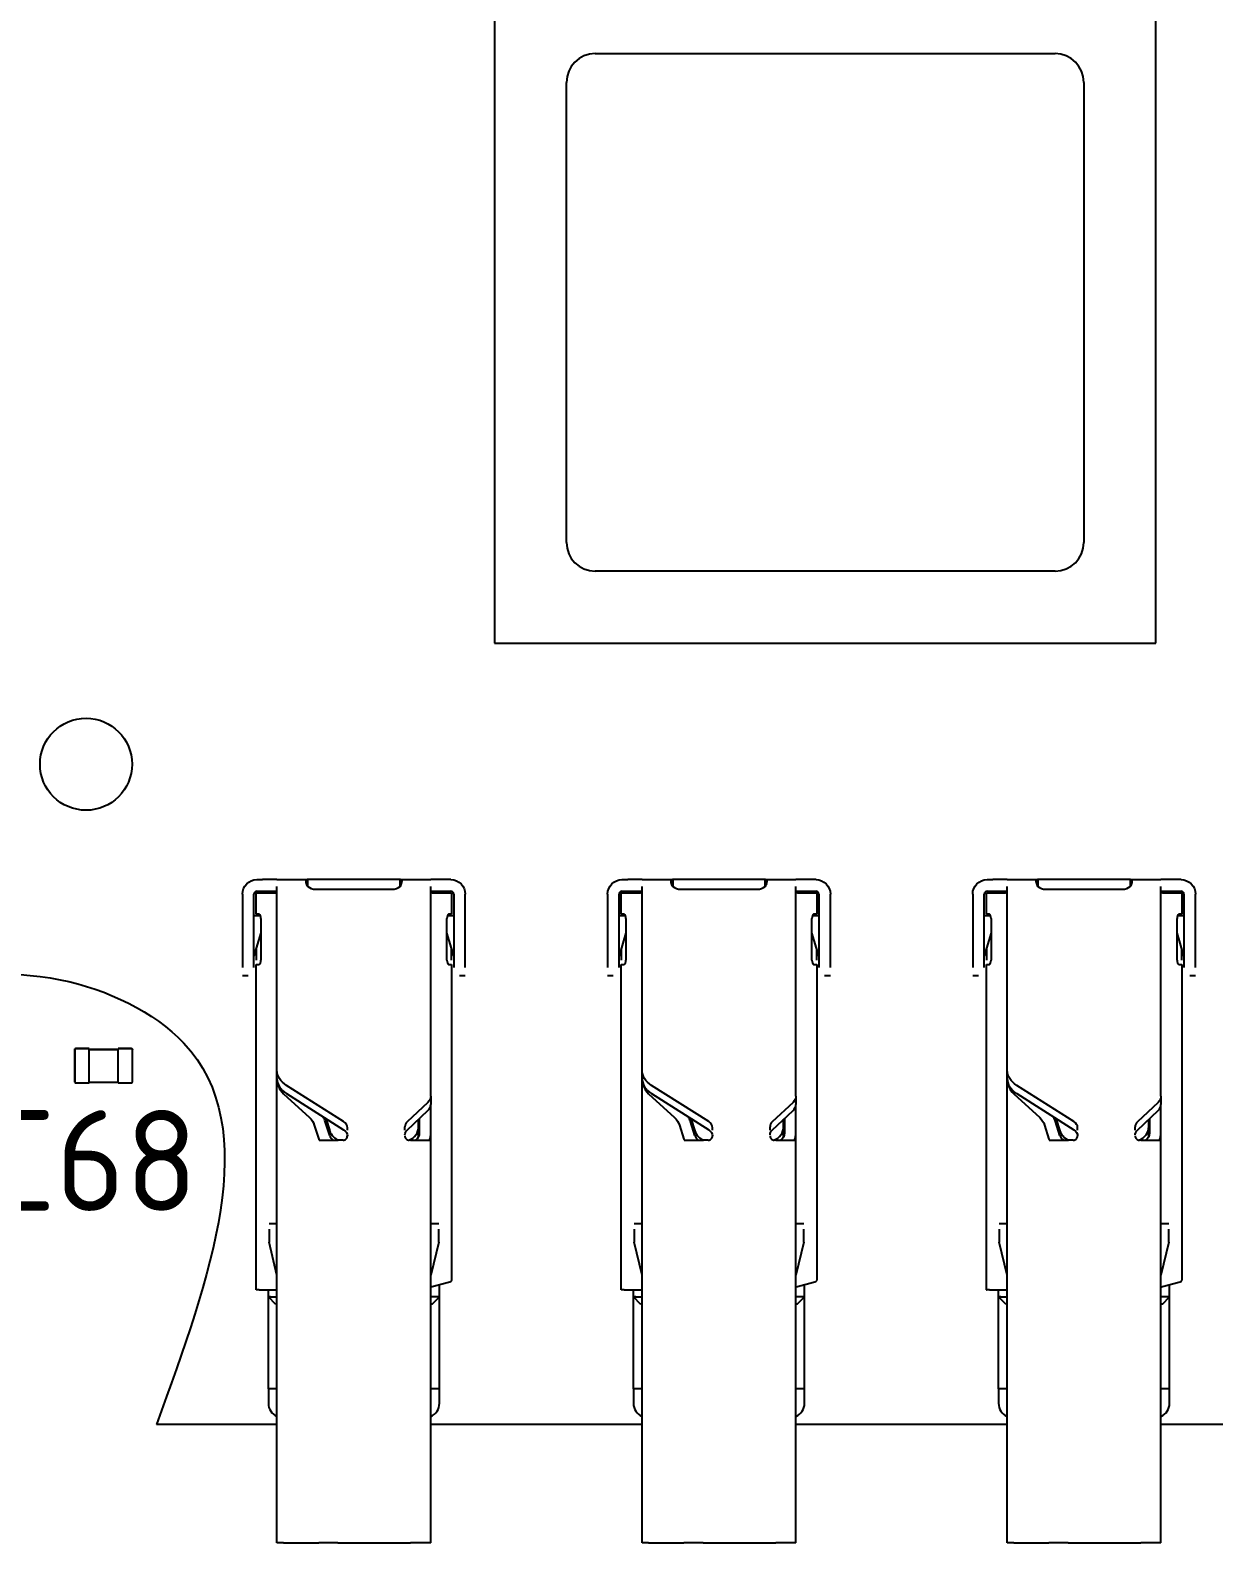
# Model space of a CAD drawing. Extents: x -34 to 51106, y -14166 to 1700.
# Drawn here: x 1623.7 to 1664.8, y 40.8 to 93.4 of the extents above; entities that cross this region are included whole.
import ezdxf

# ---------------------------------------------------------------- set-up
doc = ezdxf.new("R2010")
doc.units = 0
doc.layers.get('0').update_dxf_attribs({"linetype": 'CONTINUOUS'})
doc.layers.add('ТЕКСТ', color=4, linetype='CONTINUOUS')
doc.styles.add('GOST_TYPE_B', font='GOST_B.TTF', dxfattribs={"height": 3.5})

msp = doc.modelspace()

# ---------------------------------------------------------------- linework, layer by layer
at = {"linetype": 'CONTINUOUS'}
for p, q in [((1639.8105, 95.1176), (1639.8105, 72.1174)), ((1662.8108, 72.1174), (1662.8108, 95.1176)), ((1643.3106, 92.6175), (1659.3106, 92.6175)), ((1642.3106, 75.6175), (1642.3106, 91.6175)), ((1660.3106, 91.6175), (1660.3106, 75.6175)), ((1659.3106, 74.6175), (1643.3106, 74.6175)), ((1639.8105, 72.1174), (1662.8108, 72.1174)), ((1631.5423, 63.8916), (1631.7423, 63.8916)), ((1632.2423, 63.8916), (1631.7423, 63.8916)), ((1632.2423, 63.8916), (1633.3081, 63.8916)), ((1632.2423, 57.2633), (1632.2423, 63.6573)), ((1633.3081, 63.8916), (1633.3081, 63.6633)), ((1633.5923, 63.8916), (1633.3081, 63.8916)), ((1636.2423, 63.8916), (1633.5923, 63.8916)), ((1636.5265, 63.8916), (1636.2423, 63.8916)), ((1636.5265, 63.6633), (1636.5265, 63.8916)), ((1636.5265, 63.8916), (1637.5923, 63.8916)), ((1638.0923, 63.8916), (1637.5923, 63.8916)), ((1637.5923, 56.3586), (1637.5923, 63.6573)), ((1638.2923, 63.8916), (1638.0923, 63.8916)), ((1644.2423, 63.8916), (1644.4423, 63.8916)), ((1644.9423, 63.8916), (1644.4423, 63.8916)), ((1644.9423, 63.8916), (1646.0081, 63.8916)), ((1644.9423, 57.2633), (1644.9423, 63.6573)), ((1646.0081, 63.8916), (1646.0081, 63.6633)), ((1646.2923, 63.8916), (1646.0081, 63.8916)), ((1648.9423, 63.8916), (1646.2923, 63.8916)), ((1649.2265, 63.8916), (1648.9423, 63.8916)), ((1649.2265, 63.6633), (1649.2265, 63.8916)), ((1649.2265, 63.8916), (1650.2923, 63.8916)), ((1650.7923, 63.8916), (1650.2923, 63.8916)), ((1650.2923, 56.3586), (1650.2923, 63.6573)), ((1650.9923, 63.8916), (1650.7923, 63.8916)), ((1656.9423, 63.8916), (1657.1423, 63.8916)), ((1657.6423, 63.8916), (1657.1423, 63.8916)), ((1657.6423, 63.8916), (1658.7081, 63.8916)), ((1657.6423, 57.2633), (1657.6423, 63.6573)), ((1658.7081, 63.8916), (1658.7081, 63.6633)), ((1658.9923, 63.8916), (1658.7081, 63.8916)), ((1661.6423, 63.8916), (1658.9923, 63.8916)), ((1661.9265, 63.8916), (1661.6423, 63.8916)), ((1661.9265, 63.6633), (1661.9265, 63.8916)), ((1661.9265, 63.8916), (1662.9923, 63.8916)), ((1663.4923, 63.8916), (1662.9923, 63.8916)), ((1662.9923, 56.3586), (1662.9923, 63.6573)), ((1663.6923, 63.8916), (1663.4923, 63.8916)), ((1631.0423, 63.3916), (1631.0423, 60.8416)), ((1631.4423, 60.8416), (1631.4423, 63.3916)), ((1631.5173, 62.6916), (1631.5173, 63.4316)), ((1631.5173, 63.4316), (1631.6245, 63.4316)), ((1631.5423, 63.4916), (1631.7423, 63.4916)), ((1631.6245, 63.4316), (1632.1887, 63.4316)), ((1631.7423, 63.4916), (1632.2423, 63.4916)), ((1632.2423, 63.4316), (1632.1887, 63.4316)), ((1633.5923, 63.5582), (1636.2423, 63.5582)), ((1637.5923, 63.4916), (1638.0923, 63.4916)), ((1637.6459, 63.4316), (1637.5923, 63.4316)), ((1637.6459, 63.4316), (1638.2102, 63.4316)), ((1638.0923, 63.4916), (1638.2923, 63.4916)), ((1638.2102, 63.4316), (1638.3173, 63.4316)), ((1638.3173, 63.4316), (1638.3173, 62.6916)), ((1638.3923, 63.3916), (1638.3923, 60.8416)), ((1638.7923, 60.8416), (1638.7923, 63.3916)), ((1643.7423, 63.3916), (1643.7423, 60.8416)), ((1644.1423, 60.8416), (1644.1423, 63.3916)), ((1644.2173, 62.6916), (1644.2173, 63.4316)), ((1644.2173, 63.4316), (1644.3245, 63.4316)), ((1644.2423, 63.4916), (1644.4423, 63.4916)), ((1644.3245, 63.4316), (1644.8887, 63.4316)), ((1644.4423, 63.4916), (1644.9423, 63.4916)), ((1644.9423, 63.4316), (1644.8887, 63.4316)), ((1646.2923, 63.5582), (1648.9423, 63.5582)), ((1650.2923, 63.4916), (1650.7923, 63.4916)), ((1650.3459, 63.4316), (1650.2923, 63.4316)), ((1650.3459, 63.4316), (1650.9102, 63.4316)), ((1650.7923, 63.4916), (1650.9923, 63.4916)), ((1650.9102, 63.4316), (1651.0173, 63.4316)), ((1651.0173, 63.4316), (1651.0173, 62.6916)), ((1651.0923, 63.3916), (1651.0923, 60.8416)), ((1651.4923, 60.8416), (1651.4923, 63.3916)), ((1656.4423, 63.3916), (1656.4423, 60.8416)), ((1656.8423, 60.8416), (1656.8423, 63.3916)), ((1656.9173, 62.6916), (1656.9173, 63.4316)), ((1656.9173, 63.4316), (1657.0245, 63.4316)), ((1656.9423, 63.4916), (1657.1423, 63.4916)), ((1657.0245, 63.4316), (1657.5887, 63.4316)), ((1657.1423, 63.4916), (1657.6423, 63.4916)), ((1657.6423, 63.4316), (1657.5887, 63.4316)), ((1658.9923, 63.5582), (1661.6423, 63.5582)), ((1662.9923, 63.4916), (1663.4923, 63.4916)), ((1663.0459, 63.4316), (1662.9923, 63.4316)), ((1663.0459, 63.4316), (1663.6102, 63.4316)), ((1663.4923, 63.4916), (1663.6923, 63.4916)), ((1663.6102, 63.4316), (1663.7173, 63.4316)), ((1663.7173, 63.4316), (1663.7173, 62.6916)), ((1663.7923, 63.3916), (1663.7923, 60.8416)), ((1664.1923, 60.8416), (1664.1923, 63.3916)), ((1631.4423, 62.6416), (1631.6632, 62.6416)), ((1631.6079, 62.6916), (1631.5173, 62.6916)), ((1638.1715, 62.6416), (1638.3923, 62.6416)), ((1638.3173, 62.6916), (1638.2267, 62.6916)), ((1644.1423, 62.6416), (1644.3632, 62.6416)), ((1644.3079, 62.6916), (1644.2173, 62.6916)), ((1650.8715, 62.6416), (1651.0923, 62.6416)), ((1651.0173, 62.6916), (1650.9267, 62.6916)), ((1656.8423, 62.6416), (1657.0632, 62.6416)), ((1657.0079, 62.6916), (1656.9173, 62.6916)), ((1663.5715, 62.6416), (1663.7923, 62.6416)), ((1663.7173, 62.6916), (1663.6267, 62.6916)), ((1631.6823, 62.5416), (1631.6823, 61.0916)), ((1638.1524, 61.0916), (1638.1524, 62.5416)), ((1644.3823, 62.5416), (1644.3823, 61.0916)), ((1650.8524, 61.0916), (1650.8524, 62.5416)), ((1657.0823, 62.5416), (1657.0823, 61.0916)), ((1663.5524, 61.0916), (1663.5524, 62.5416)), ((1631.6823, 62.0415), (1631.4423, 61.2416)), ((1638.3923, 61.2416), (1638.1524, 62.0415)), ((1644.3823, 62.0415), (1644.1423, 61.2416)), ((1651.0923, 61.2416), (1650.8524, 62.0415)), ((1657.0823, 62.0415), (1656.8423, 61.2416)), ((1663.7923, 61.2416), (1663.5524, 62.0415)), ((1631.5173, 61.4916), (1631.5173, 61.0916)), ((1638.3173, 61.0916), (1638.3173, 61.4916)), ((1644.2173, 61.4916), (1644.2173, 61.0916)), ((1651.0173, 61.0916), (1651.0173, 61.4916)), ((1656.9173, 61.4916), (1656.9173, 61.0916)), ((1663.7173, 61.0916), (1663.7173, 61.4916)), ((1631.2423, 60.5416), (1631.0423, 60.5416)), ((1631.5173, 49.6316), (1631.5173, 60.9416)), ((1631.5173, 60.9416), (1631.6079, 60.9416)), ((1638.2267, 60.9416), (1638.3173, 60.9416)), ((1638.3173, 60.9416), (1638.3173, 49.9502)), ((1638.7923, 60.5416), (1638.5923, 60.5416)), ((1643.9423, 60.5416), (1643.7423, 60.5416)), ((1644.2173, 49.6316), (1644.2173, 60.9416)), ((1644.2173, 60.9416), (1644.3079, 60.9416)), ((1650.9267, 60.9416), (1651.0173, 60.9416)), ((1651.0173, 60.9416), (1651.0173, 49.9502)), ((1651.4923, 60.5416), (1651.2923, 60.5416)), ((1656.6423, 60.5416), (1656.4423, 60.5416)), ((1656.9173, 49.6316), (1656.9173, 60.9416)), ((1656.9173, 60.9416), (1657.0079, 60.9416)), ((1663.6267, 60.9416), (1663.7173, 60.9416)), ((1663.7173, 60.9416), (1663.7173, 49.9502)), ((1664.1923, 60.5416), (1663.9923, 60.5416)), ((1632.2423, 56.9804), (1632.2423, 57.2633)), ((1632.2423, 56.9804), (1632.2423, 56.9635)), ((1632.2423, 40.8316), (1632.2423, 56.9635)), ((1644.9423, 56.9804), (1644.9423, 57.2633)), ((1644.9423, 56.9804), (1644.9423, 56.9635)), ((1644.9423, 40.8316), (1644.9423, 56.9635)), ((1657.6423, 56.9804), (1657.6423, 57.2633)), ((1657.6423, 56.9804), (1657.6423, 56.9635)), ((1657.6423, 40.8316), (1657.6423, 56.9635)), ((1632.4693, 56.4475), (1633.3748, 55.6175)), ((1634.5596, 55.4765), (1632.5742, 56.7371)), ((1632.5742, 56.4543), (1634.5596, 55.1937)), ((1637.5923, 56.3586), (1637.5923, 56.0758)), ((1645.1693, 56.4475), (1646.0748, 55.6175)), ((1647.2596, 55.4765), (1645.2742, 56.7371)), ((1645.2742, 56.4543), (1647.2596, 55.1937)), ((1650.2923, 56.3586), (1650.2923, 56.0758)), ((1657.8693, 56.4475), (1658.7748, 55.6175)), ((1659.9596, 55.4765), (1657.9742, 56.7371)), ((1657.9742, 56.4543), (1659.9596, 55.1937)), ((1662.9923, 56.3586), (1662.9923, 56.0758)), ((1637.4923, 56.1465), (1636.7723, 55.4677)), ((1636.7723, 55.1848), (1637.4923, 55.8636)), ((1637.5923, 55.0816), (1637.5923, 56.0758)), ((1650.1923, 56.1465), (1649.4723, 55.4677)), ((1649.4723, 55.1848), (1650.1923, 55.8636)), ((1650.2923, 55.0816), (1650.2923, 56.0758)), ((1662.8923, 56.1465), (1662.1723, 55.4677)), ((1662.1723, 55.1848), (1662.8923, 55.8636)), ((1662.9923, 55.0816), (1662.9923, 56.0758)), ((1633.5415, 55.3559), (1633.6947, 54.8708)), ((1634.0761, 54.9912), (1633.9229, 55.4764)), ((1633.9405, 55.5868), (1634.0765, 55.156)), ((1634.6923, 55.1851), (1634.6923, 55.2661)), ((1636.6923, 55.1851), (1636.6923, 55.298)), ((1637.1673, 55.3066), (1637.1673, 55.5572)), ((1637.1673, 54.9617), (1637.1673, 55.3066)), ((1637.1923, 55.5808), (1637.1923, 55.0816)), ((1646.2415, 55.3559), (1646.3947, 54.8708)), ((1646.7761, 54.9912), (1646.6229, 55.4764)), ((1646.6405, 55.5868), (1646.7765, 55.156)), ((1647.3923, 55.1851), (1647.3923, 55.2661)), ((1649.3923, 55.1851), (1649.3923, 55.298)), ((1649.8673, 55.3066), (1649.8673, 55.5572)), ((1649.8673, 54.9617), (1649.8673, 55.3066)), ((1649.8923, 55.5808), (1649.8923, 55.0816)), ((1658.9415, 55.3559), (1659.0947, 54.8708)), ((1659.4761, 54.9912), (1659.3229, 55.4764)), ((1659.3405, 55.5868), (1659.4765, 55.156)), ((1660.0923, 55.1851), (1660.0923, 55.2661)), ((1662.0923, 55.1851), (1662.0923, 55.298)), ((1662.5673, 55.3066), (1662.5673, 55.5572)), ((1662.5673, 54.9617), (1662.5673, 55.3066)), ((1662.5923, 55.5808), (1662.5923, 55.0816)), ((1633.7084, 54.8316), (1634.3622, 54.8316)), ((1634.5423, 54.8316), (1634.3622, 54.8316)), ((1636.8923, 54.8316), (1636.8423, 54.8316)), ((1636.8923, 54.8316), (1637.5462, 54.8316)), ((1637.5923, 40.8316), (1637.5923, 55.0816)), ((1646.4084, 54.8316), (1647.0622, 54.8316)), ((1647.2423, 54.8316), (1647.0622, 54.8316)), ((1649.5923, 54.8316), (1649.5423, 54.8316)), ((1649.5923, 54.8316), (1650.2462, 54.8316)), ((1650.2923, 40.8316), (1650.2923, 55.0816)), ((1659.1084, 54.8316), (1659.7622, 54.8316)), ((1659.9423, 54.8316), (1659.7622, 54.8316)), ((1662.2923, 54.8316), (1662.2423, 54.8316)), ((1662.2923, 54.8316), (1662.9462, 54.8316)), ((1662.9923, 40.8316), (1662.9923, 55.0816)), ((1638.3205, 53.9316), (1638.3173, 53.9316)), ((1651.0205, 53.9316), (1651.0173, 53.9316)), ((1663.7205, 53.9316), (1663.7173, 53.9316)), ((1638.3173, 52.2316), (1638.3205, 52.2316)), ((1651.0173, 52.2316), (1651.0205, 52.2316)), ((1663.7173, 52.2316), (1663.7205, 52.2316)), ((1631.9673, 51.9316), (1632.2423, 51.9316)), ((1631.9673, 51.7316), (1631.9673, 51.2816)), ((1637.5923, 51.9316), (1637.8673, 51.9316)), ((1637.8673, 51.2816), (1637.8673, 51.7316)), ((1644.6673, 51.9316), (1644.9423, 51.9316)), ((1644.6673, 51.7316), (1644.6673, 51.2816)), ((1650.2923, 51.9316), (1650.5673, 51.9316)), ((1650.5673, 51.2816), (1650.5673, 51.7316)), ((1657.3673, 51.9316), (1657.6423, 51.9316)), ((1657.3673, 51.7316), (1657.3673, 51.2816)), ((1662.9923, 51.9316), (1663.2673, 51.9316)), ((1663.2673, 51.2816), (1663.2673, 51.7316)), ((1631.5173, 51.3316), (1631.5142, 51.3316)), ((1632.2423, 50.1316), (1631.9673, 51.2816)), ((1637.8673, 51.2816), (1637.5923, 50.1316)), ((1644.2173, 51.3316), (1644.2142, 51.3316)), ((1644.9423, 50.1316), (1644.6673, 51.2816)), ((1650.5673, 51.2816), (1650.2923, 50.1316)), ((1656.9173, 51.3316), (1656.9142, 51.3316)), ((1657.6423, 50.1316), (1657.3673, 51.2816)), ((1663.2673, 51.2816), (1662.9923, 50.1316)), ((1631.5142, 49.6316), (1631.5173, 49.6316)), ((1631.6245, 49.6316), (1631.5173, 49.6316)), ((1631.6245, 49.6316), (1632.1887, 49.6316)), ((1631.9423, 49.3816), (1631.9423, 49.6316)), ((1632.1887, 49.6316), (1632.2423, 49.6316)), ((1637.6459, 49.7444), (1638.2102, 49.8904)), ((1637.8923, 49.3816), (1637.8923, 49.8082)), ((1644.2142, 49.6316), (1644.2173, 49.6316)), ((1644.3245, 49.6316), (1644.2173, 49.6316)), ((1644.3245, 49.6316), (1644.8887, 49.6316)), ((1644.6423, 49.3816), (1644.6423, 49.6316)), ((1644.8887, 49.6316), (1644.9423, 49.6316)), ((1650.3459, 49.7444), (1650.9102, 49.8904)), ((1650.5923, 49.3816), (1650.5923, 49.8082)), ((1656.9142, 49.6316), (1656.9173, 49.6316)), ((1657.0245, 49.6316), (1656.9173, 49.6316)), ((1657.0245, 49.6316), (1657.5887, 49.6316)), ((1657.3423, 49.3816), (1657.3423, 49.6316)), ((1657.5887, 49.6316), (1657.6423, 49.6316)), ((1663.0459, 49.7444), (1663.6102, 49.8904)), ((1663.2923, 49.3816), (1663.2923, 49.8082)), ((1632.1923, 49.1316), (1631.9423, 49.3816)), ((1631.9423, 46.1816), (1631.9423, 49.3816)), ((1632.0227, 49.3816), (1631.9423, 49.3816)), ((1632.0227, 49.3816), (1632.2423, 49.3816)), ((1632.2392, 49.1316), (1632.1923, 49.1316)), ((1632.2392, 49.1316), (1632.2423, 49.1316)), ((1637.812, 49.3816), (1637.5923, 49.3816)), ((1637.5923, 49.1316), (1637.5954, 49.1316)), ((1637.6423, 49.1316), (1637.5954, 49.1316)), ((1637.6423, 49.1316), (1637.8923, 49.3816)), ((1637.8923, 49.3816), (1637.812, 49.3816)), ((1637.8923, 46.1816), (1637.8923, 49.3816)), ((1644.8923, 49.1316), (1644.6423, 49.3816)), ((1644.6423, 46.1816), (1644.6423, 49.3816)), ((1644.7227, 49.3816), (1644.6423, 49.3816)), ((1644.7227, 49.3816), (1644.9423, 49.3816)), ((1644.9392, 49.1316), (1644.8923, 49.1316)), ((1644.9392, 49.1316), (1644.9423, 49.1316)), ((1650.512, 49.3816), (1650.2923, 49.3816)), ((1650.2923, 49.1316), (1650.2954, 49.1316)), ((1650.3423, 49.1316), (1650.2954, 49.1316)), ((1650.3423, 49.1316), (1650.5923, 49.3816)), ((1650.5923, 49.3816), (1650.512, 49.3816)), ((1650.5923, 46.1816), (1650.5923, 49.3816)), ((1657.5923, 49.1316), (1657.3423, 49.3816)), ((1657.3423, 46.1816), (1657.3423, 49.3816)), ((1657.4227, 49.3816), (1657.3423, 49.3816)), ((1657.4227, 49.3816), (1657.6423, 49.3816)), ((1657.6392, 49.1316), (1657.5923, 49.1316)), ((1657.6392, 49.1316), (1657.6423, 49.1316)), ((1663.212, 49.3816), (1662.9923, 49.3816)), ((1662.9923, 49.1316), (1662.9954, 49.1316)), ((1663.0423, 49.1316), (1662.9954, 49.1316)), ((1663.0423, 49.1316), (1663.2923, 49.3816)), ((1663.2923, 49.3816), (1663.212, 49.3816)), ((1663.2923, 46.1816), (1663.2923, 49.3816)), ((1631.9423, 46.1816), (1631.9423, 45.6816)), ((1632.2423, 46.1816), (1631.9423, 46.1816)), ((1637.8923, 46.1816), (1637.5923, 46.1816)), ((1637.8923, 45.6816), (1637.8923, 46.1816)), ((1644.6423, 46.1816), (1644.6423, 45.6816)), ((1644.9423, 46.1816), (1644.6423, 46.1816)), ((1650.5923, 46.1816), (1650.2923, 46.1816)), ((1650.5923, 45.6816), (1650.5923, 46.1816)), ((1657.3423, 46.1816), (1657.3423, 45.6816)), ((1657.6423, 46.1816), (1657.3423, 46.1816)), ((1663.2923, 46.1816), (1662.9923, 46.1816)), ((1663.2923, 45.6816), (1663.2923, 46.1816)), ((1632.2423, 44.9489), (1628.0501, 44.9489)), ((1644.9423, 44.9489), (1637.5923, 44.9489)), ((1657.6423, 44.9489), (1650.2923, 44.9489)), ((1667.9946, 44.9489), (1662.9923, 44.9489)), ((1632.4693, 40.8316), (1632.2423, 40.8316)), ((1632.4693, 40.8316), (1633.3748, 40.8316)), ((1633.3748, 40.8316), (1633.5415, 40.8316)), ((1633.5415, 40.8316), (1633.6947, 40.8316)), ((1634.3622, 40.8316), (1633.6947, 40.8316)), ((1634.3622, 40.8316), (1636.8923, 40.8316)), ((1637.5923, 40.8316), (1636.8923, 40.8316)), ((1645.1693, 40.8316), (1644.9423, 40.8316)), ((1645.1693, 40.8316), (1646.0748, 40.8316)), ((1646.0748, 40.8316), (1646.2415, 40.8316)), ((1646.2415, 40.8316), (1646.3947, 40.8316)), ((1647.0622, 40.8316), (1646.3947, 40.8316)), ((1647.0622, 40.8316), (1649.5923, 40.8316)), ((1650.2923, 40.8316), (1649.5923, 40.8316)), ((1657.8693, 40.8316), (1657.6423, 40.8316)), ((1657.8693, 40.8316), (1658.7748, 40.8316)), ((1658.7748, 40.8316), (1658.9415, 40.8316)), ((1658.9415, 40.8316), (1659.0947, 40.8316)), ((1659.7622, 40.8316), (1659.0947, 40.8316)), ((1659.7622, 40.8316), (1662.2923, 40.8316)), ((1662.9923, 40.8316), (1662.2923, 40.8316))]:
    msp.add_line(p, q, dxfattribs=at)
for p, q in [((1625.2138, 57.9976), (1625.2128, 57.9906)), ((1625.2128, 57.9906), (1625.2138, 57.9976)), ((1625.2128, 57.9906), (1625.2138, 57.9976)), ((1625.2128, 57.9906), (1625.2128, 56.8506)), ((1625.2128, 56.8506), (1625.2128, 57.9906)), ((1625.2128, 56.8506), (1625.2128, 57.9906)), ((1625.2158, 58.0036), (1625.2138, 57.9976)), ((1625.2138, 57.9976), (1625.2158, 58.0036)), ((1625.2138, 57.9976), (1625.2158, 58.0036)), ((1625.2198, 58.0096), (1625.2158, 58.0036)), ((1625.2158, 58.0036), (1625.2198, 58.0096)), ((1625.2158, 58.0036), (1625.2198, 58.0096)), ((1625.2238, 58.0136), (1625.2198, 58.0096)), ((1625.2198, 58.0096), (1625.2238, 58.0136)), ((1625.2198, 58.0096), (1625.2238, 58.0136)), ((1625.2298, 58.0176), (1625.2238, 58.0136)), ((1625.2238, 58.0136), (1625.2298, 58.0176)), ((1625.2238, 58.0136), (1625.2298, 58.0176)), ((1625.2358, 58.0196), (1625.2298, 58.0176)), ((1625.2298, 58.0176), (1625.2358, 58.0196)), ((1625.2298, 58.0176), (1625.2358, 58.0196)), ((1625.2428, 58.0206), (1625.2358, 58.0196)), ((1625.2358, 58.0196), (1625.2428, 58.0206)), ((1625.2358, 58.0196), (1625.2428, 58.0206)), ((1625.7128, 58.0206), (1625.2428, 58.0206)), ((1625.2428, 58.0206), (1625.7128, 58.0206)), ((1625.2428, 58.0206), (1625.7128, 58.0206)), ((1625.7128, 57.9906), (1625.7128, 58.0206)), ((1625.7128, 58.0206), (1625.7128, 58.0196)), ((1625.7128, 58.0206), (1625.7128, 58.0196)), ((1625.7128, 58.0196), (1625.7128, 58.0176)), ((1625.7128, 58.0196), (1625.7128, 58.0176)), ((1625.7128, 58.0176), (1625.7128, 58.0136)), ((1625.7128, 58.0176), (1625.7128, 58.0136)), ((1625.7128, 58.0136), (1625.7128, 58.0096)), ((1625.7128, 58.0136), (1625.7128, 58.0096)), ((1625.7128, 58.0096), (1625.7128, 58.0036)), ((1625.7128, 58.0096), (1625.7128, 58.0036)), ((1625.7128, 58.0036), (1625.7128, 57.9976)), ((1625.7128, 58.0036), (1625.7128, 57.9976)), ((1625.7128, 57.9976), (1625.7128, 57.9906)), ((1625.7128, 57.9976), (1625.7128, 57.9906)), ((1626.7128, 57.9906), (1625.7128, 57.9906)), ((1625.7128, 56.8506), (1625.7128, 57.9906)), ((1625.7128, 57.9906), (1626.7128, 57.9906)), ((1625.7128, 56.8506), (1625.7128, 57.9906)), ((1625.7128, 57.9906), (1626.7128, 57.9906)), ((1627.1828, 58.0206), (1626.7128, 58.0206)), ((1626.7128, 58.0206), (1626.7128, 57.9906)), ((1626.7128, 58.0206), (1627.1828, 58.0206)), ((1626.7128, 58.0206), (1626.7128, 58.0196)), ((1626.7128, 58.0206), (1627.1828, 58.0206)), ((1626.7128, 58.0206), (1626.7128, 58.0196)), ((1626.7128, 58.0196), (1626.7128, 58.0176)), ((1626.7128, 58.0196), (1626.7128, 58.0176)), ((1626.7128, 58.0176), (1626.7128, 58.0136)), ((1626.7128, 58.0176), (1626.7128, 58.0136)), ((1626.7128, 58.0136), (1626.7128, 58.0096)), ((1626.7128, 58.0136), (1626.7128, 58.0096)), ((1626.7128, 58.0096), (1626.7128, 58.0036)), ((1626.7128, 58.0096), (1626.7128, 58.0036)), ((1626.7128, 58.0036), (1626.7128, 57.9976)), ((1626.7128, 58.0036), (1626.7128, 57.9976)), ((1626.7128, 57.9976), (1626.7128, 57.9906)), ((1626.7128, 57.9976), (1626.7128, 57.9906)), ((1626.7128, 56.8506), (1626.7128, 57.9906)), ((1626.7128, 56.8506), (1626.7128, 57.9906)), ((1627.1828, 58.0206), (1627.1898, 58.0196)), ((1627.1958, 58.0176), (1627.1898, 58.0196)), ((1627.1898, 58.0196), (1627.1958, 58.0176)), ((1627.1898, 58.0196), (1627.1958, 58.0176)), ((1627.2018, 58.0136), (1627.1958, 58.0176)), ((1627.1958, 58.0176), (1627.2018, 58.0136)), ((1627.1958, 58.0176), (1627.2018, 58.0136)), ((1627.2058, 58.0096), (1627.2018, 58.0136)), ((1627.2018, 58.0136), (1627.2058, 58.0096)), ((1627.2018, 58.0136), (1627.2058, 58.0096)), ((1627.2098, 58.0036), (1627.2058, 58.0096)), ((1627.2058, 58.0096), (1627.2098, 58.0036)), ((1627.2058, 58.0096), (1627.2098, 58.0036)), ((1627.2118, 57.9976), (1627.2098, 58.0036)), ((1627.2098, 58.0036), (1627.2118, 57.9976)), ((1627.2098, 58.0036), (1627.2118, 57.9976)), ((1627.2128, 57.9906), (1627.2118, 57.9976)), ((1627.2118, 57.9976), (1627.2128, 57.9906)), ((1627.2118, 57.9976), (1627.2128, 57.9906)), ((1627.2128, 56.8506), (1627.2128, 57.9906)), ((1627.2128, 56.8506), (1627.2128, 57.9906)), ((1627.2128, 56.8506), (1627.2128, 57.9906)), ((1625.2128, 56.8506), (1625.2138, 56.8436)), ((1625.2128, 56.8506), (1625.2138, 56.8436)), ((1625.2128, 56.8506), (1625.2138, 56.8436)), ((1625.2138, 56.8436), (1625.2158, 56.8376)), ((1625.2138, 56.8436), (1625.2158, 56.8376)), ((1625.2138, 56.8436), (1625.2158, 56.8376)), ((1625.2158, 56.8376), (1625.2198, 56.8316)), ((1625.2158, 56.8376), (1625.2198, 56.8316)), ((1625.2158, 56.8376), (1625.2198, 56.8316)), ((1625.2198, 56.8316), (1625.2238, 56.8276)), ((1625.2198, 56.8316), (1625.2238, 56.8276)), ((1625.2198, 56.8316), (1625.2238, 56.8276)), ((1625.2238, 56.8276), (1625.2298, 56.8236)), ((1625.2238, 56.8276), (1625.2298, 56.8236)), ((1625.2238, 56.8276), (1625.2298, 56.8236)), ((1625.2298, 56.8236), (1625.2358, 56.8216)), ((1625.2298, 56.8236), (1625.2358, 56.8216)), ((1625.2298, 56.8236), (1625.2358, 56.8216)), ((1625.2358, 56.8216), (1625.2428, 56.8206)), ((1625.2358, 56.8216), (1625.2428, 56.8206)), ((1625.2358, 56.8216), (1625.2428, 56.8206)), ((1625.2428, 56.8206), (1625.7128, 56.8206)), ((1625.2428, 56.8206), (1625.7128, 56.8206)), ((1625.2428, 56.8206), (1625.7128, 56.8206)), ((1625.7128, 56.8206), (1625.7128, 56.8506)), ((1625.7128, 56.8506), (1626.7128, 56.8506)), ((1625.7128, 56.8506), (1625.7128, 56.8436)), ((1625.7128, 56.8506), (1626.7128, 56.8506)), ((1625.7128, 56.8506), (1625.7128, 56.8436)), ((1625.7128, 56.8506), (1626.7128, 56.8506)), ((1625.7128, 56.8436), (1625.7128, 56.8376)), ((1625.7128, 56.8436), (1625.7128, 56.8376)), ((1625.7128, 56.8376), (1625.7128, 56.8316)), ((1625.7128, 56.8376), (1625.7128, 56.8316)), ((1625.7128, 56.8316), (1625.7128, 56.8276)), ((1625.7128, 56.8316), (1625.7128, 56.8276)), ((1625.7128, 56.8276), (1625.7128, 56.8236)), ((1625.7128, 56.8276), (1625.7128, 56.8236)), ((1625.7128, 56.8236), (1625.7128, 56.8216)), ((1625.7128, 56.8236), (1625.7128, 56.8216)), ((1625.7128, 56.8216), (1625.7128, 56.8206)), ((1625.7128, 56.8216), (1625.7128, 56.8206)), ((1626.7128, 56.8506), (1626.7128, 56.8216)), ((1626.7128, 56.8506), (1626.7128, 56.8436)), ((1626.7128, 56.8506), (1626.7128, 56.8436)), ((1626.7128, 56.8436), (1626.7128, 56.8376)), ((1626.7128, 56.8436), (1626.7128, 56.8376)), ((1626.7128, 56.8376), (1626.7128, 56.8316)), ((1626.7128, 56.8376), (1626.7128, 56.8316)), ((1626.7128, 56.8316), (1626.7128, 56.8276)), ((1626.7128, 56.8316), (1626.7128, 56.8276)), ((1626.7128, 56.8276), (1626.7128, 56.8236)), ((1626.7128, 56.8276), (1626.7128, 56.8236)), ((1626.7128, 56.8236), (1626.7128, 56.8216)), ((1626.7128, 56.8236), (1626.7128, 56.8216)), ((1626.7128, 56.8216), (1626.7128, 56.8206)), ((1626.7128, 56.8206), (1626.7128, 56.8216)), ((1626.7128, 56.8206), (1626.7128, 56.8216)), ((1626.7128, 56.8206), (1627.1828, 56.8206)), ((1626.7128, 56.8206), (1627.1828, 56.8206)), ((1626.7128, 56.8206), (1627.1828, 56.8206)), ((1627.1828, 56.8206), (1627.1898, 56.8216)), ((1627.1828, 56.8206), (1627.1898, 56.8216)), ((1627.1898, 56.8216), (1627.1958, 56.8236)), ((1627.1898, 56.8216), (1627.1958, 56.8236)), ((1627.1898, 56.8216), (1627.1958, 56.8236)), ((1627.1958, 56.8236), (1627.2018, 56.8276)), ((1627.1958, 56.8236), (1627.2018, 56.8276)), ((1627.1958, 56.8236), (1627.2018, 56.8276)), ((1627.2018, 56.8276), (1627.2058, 56.8316)), ((1627.2018, 56.8276), (1627.2058, 56.8316)), ((1627.2018, 56.8276), (1627.2058, 56.8316)), ((1627.2058, 56.8316), (1627.2098, 56.8376)), ((1627.2058, 56.8316), (1627.2098, 56.8376)), ((1627.2058, 56.8316), (1627.2098, 56.8376)), ((1627.2098, 56.8376), (1627.2118, 56.8436)), ((1627.2098, 56.8376), (1627.2118, 56.8436)), ((1627.2098, 56.8376), (1627.2118, 56.8436)), ((1627.2118, 56.8436), (1627.2128, 56.8506)), ((1627.2118, 56.8436), (1627.2128, 56.8506)), ((1627.2118, 56.8436), (1627.2128, 56.8506))]:
    msp.add_line(p, q)
msp.add_circle((1625.6007, 67.9055), 1.6, dxfattribs=at)
for centre, radius, start, end in [((1643.3106, 91.6175), 1, 90, 180), ((1659.3106, 91.6175), 1, 0, 90), ((1643.3106, 75.6175), 1, 180, 270), ((1659.3106, 75.6175), 1, 270, 0), ((1631.5423, 63.3916), 0.1, 89.99999, 179.99999), ((1638.2923, 63.3916), 0.1, 359.99999, 89.99999), ((1644.2423, 63.3916), 0.1, 89.99999, 179.99999), ((1650.9923, 63.3916), 0.1, 359.99999, 89.99999), ((1656.9423, 63.3916), 0.1, 89.99999, 179.99999), ((1663.6923, 63.3916), 0.1, 359.99999, 89.99999)]:
    msp.add_arc(centre, radius, start, end, dxfattribs=at)
at = {"linetype": 'CONTINUOUS', "extrusion": (0, 0, -1)}
for centre, start, end in [((-1631.5423, 63.3916), 0.00001, 90.00001), ((-1638.2923, 63.3916), 90.00001, 180.00001), ((-1644.2423, 63.3916), 0.00001, 90.00001), ((-1650.9923, 63.3916), 90.00001, 180.00001), ((-1656.9423, 63.3916), 0.00001, 90.00001), ((-1663.6923, 63.3916), 90.00001, 180.00001)]:
    msp.add_arc(centre, 0.5, start, end, dxfattribs=at)
at = {"linetype": 'CONTINUOUS'}
for centre, major_axis, ratio, start_param, end_param in [((1633.5923, 63.8057), (-0.35, 0), 0.7071068, 0.643127, 1.5707965), ((1636.2423, 63.8057), (-0.35, 0), 0.7071068, 1.5707965, 2.4984659), ((1646.2923, 63.8057), (-0.35, 0), 0.7071068, 0.643127, 1.5707965), ((1648.9423, 63.8057), (-0.35, 0), 0.7071068, 1.5707965, 2.4984659), ((1658.9923, 63.8057), (-0.35, 0), 0.7071068, 0.643127, 1.5707965), ((1661.6423, 63.8057), (-0.35, 0), 0.7071068, 1.5707965, 2.4984659), ((1631.6323, 62.5393), (0.0304, -0.1517), 0.4449142, 2.82277, 3.0525987), ((1631.6073, 62.5416), (0, -0.15), 0.5000001, 1.5707963, 2.9100714), ((1638.2274, 62.5416), (0, 0.15), 0.4999999, 0.231522, 1.5707963), ((1638.2024, 62.5391), (0.0305, 0.1519), 0.4446063, 6.3720651, 6.6017153), ((1644.3323, 62.5393), (0.0304, -0.1517), 0.4449142, 2.82277, 3.0525987), ((1644.3073, 62.5416), (0, -0.15), 0.5000001, 1.5707963, 2.9100714), ((1650.9274, 62.5416), (0, 0.15), 0.4999999, 0.231522, 1.5707963), ((1650.9024, 62.5391), (0.0305, 0.1519), 0.4446063, 6.3720651, 6.6017153), ((1657.0323, 62.5393), (0.0304, -0.1517), 0.4449142, 2.82277, 3.0525987), ((1657.0073, 62.5416), (0, -0.15), 0.5000001, 1.5707963, 2.9100714), ((1663.6274, 62.5416), (0, 0.15), 0.4999999, 0.231522, 1.5707963), ((1663.6024, 62.5391), (0.0305, 0.1519), 0.4446063, 6.3720651, 6.6017153), ((1631.6073, 61.0916), (0, -0.15), 0.5000001, 0.231522, 1.5707963), ((1638.2274, 61.0916), (0, 0.15), 0.4999999, 1.5707963, 2.9100715), ((1644.3073, 61.0916), (0, -0.15), 0.5000001, 0.231522, 1.5707963), ((1650.9274, 61.0916), (0, 0.15), 0.4999999, 1.5707963, 2.9100715), ((1657.0073, 61.0916), (0, -0.15), 0.5000001, 0.231522, 1.5707963), ((1663.6274, 61.0916), (0, 0.15), 0.4999999, 1.5707963, 2.9100715), ((1631.6323, 61.094), (-0.0305, -0.1518), 0.4447212, 6.3721254, 6.6018433), ((1638.2024, 61.0939), (-0.0304, 0.1517), 0.444921, 2.8227632, 3.0525958), ((1644.3323, 61.094), (-0.0305, -0.1518), 0.4447212, 6.3721254, 6.6018433), ((1650.9024, 61.0939), (-0.0304, 0.1517), 0.444921, 2.8227632, 3.0525958), ((1657.0323, 61.094), (-0.0305, -0.1518), 0.4447212, 6.3721254, 6.6018433), ((1663.6024, 61.0939), (-0.0304, 0.1517), 0.444921, 2.8227632, 3.0525958), ((1633.2423, 56.9804), (-1, 0), 0.7071068, 0.0000001, 0.83911), ((1632.9423, 56.9635), (0.495, -0.495), 0.9999999, 3.92699, 4.7558391), ((1645.9423, 56.9804), (-1, 0), 0.7071068, 0.0000001, 0.83911), ((1645.6423, 56.9635), (0.495, -0.495), 0.9999999, 3.92699, 4.7558391), ((1658.6423, 56.9804), (-1, 0), 0.7071068, 0.0000001, 0.83911), ((1658.3423, 56.9635), (0.495, -0.495), 0.9999999, 3.92699, 4.7558391), ((1637.0923, 56.0758), (-0.5, 0), 0.7071068, 2.4980917, 3.1415928), ((1649.7923, 56.0758), (-0.5, 0), 0.7071068, 2.4980917, 3.1415928), ((1662.4923, 56.0758), (-0.5, 0), 0.7071068, 2.4980917, 3.1415928), ((1632.9693, 55.1753), (-0.7071, 0.7071), 0.9999999, 4.2328711, 4.4123756), ((1634.2923, 55.2661), (-0.4, 0), 0.7071068, 3.1415928, 3.9807027), ((1637.0923, 55.298), (-0.4, 0), 0.7071068, 5.6396843, 6.2831854), ((1636.6673, 55.3066), (-0.3536, 0.3536), 0.9999999, 2.6793349, 3.9269826), ((1645.6693, 55.1753), (-0.7071, 0.7071), 0.9999999, 4.2328711, 4.4123756), ((1646.9923, 55.2661), (-0.4, 0), 0.7071068, 3.1415928, 3.9807027), ((1649.7923, 55.298), (-0.4, 0), 0.7071068, 5.6396843, 6.2831854), ((1649.3673, 55.3066), (-0.3536, 0.3536), 0.9999999, 2.6793349, 3.9269826), ((1658.3693, 55.1753), (-0.7071, 0.7071), 0.9999999, 4.2328711, 4.4123756), ((1659.6923, 55.2661), (-0.4, 0), 0.7071068, 3.1415928, 3.9807027), ((1662.4923, 55.298), (-0.4, 0), 0.7071068, 5.6396843, 6.2831854), ((1662.0673, 55.3066), (-0.3536, 0.3536), 0.9999999, 2.6793349, 3.9269826), ((1634.446, 55.1109), (0.7445, 0.2606), 0.9419881, 3.1125126, 3.1684024), ((1634.3622, 55.0816), (0.2121, -0.2121), 0.9999999, 4.2328708, 4.9121027), ((1634.5533, 55.3066), (-0.3536, 0.3536), 0.9999999, 1.0912687, 2.0386257), ((1636.8923, 55.0816), (0.495, -0.495), 0.9999999, 0.4201861, 0.7853933), ((1647.146, 55.1109), (0.7445, 0.2606), 0.9419881, 3.1125126, 3.1684024), ((1647.0622, 55.0816), (0.2121, -0.2121), 0.9999999, 4.2328708, 4.9121027), ((1647.2533, 55.3066), (-0.3536, 0.3536), 0.9999999, 1.0912687, 2.0386257), ((1649.5923, 55.0816), (0.495, -0.495), 0.9999999, 0.4201861, 0.7853933), ((1659.846, 55.1109), (0.7445, 0.2606), 0.9419881, 3.1125126, 3.1684024), ((1659.7622, 55.0816), (0.2121, -0.2121), 0.9999999, 4.2328708, 4.9121027), ((1659.9533, 55.3066), (-0.3536, 0.3536), 0.9999999, 1.0912687, 2.0386257), ((1662.2923, 55.0816), (0.495, -0.495), 0.9999999, 0.4201861, 0.7853933), ((1637.5173, 49.9502), (-0.8, 0), 0.149451, 2.617994, 3.1415927), ((1650.2173, 49.9502), (-0.8, 0), 0.149451, 2.617994, 3.1415927), ((1662.9173, 49.9502), (-0.8, 0), 0.149451, 2.617994, 3.1415927), ((1632.4423, 45.6816), (0.3536, 0.3536), 1, 2.3561848, 3.5154651), ((1637.3923, 45.6816), (0.3536, 0.3536), 1, -1.9446666, -0.7853899), ((1645.1423, 45.6816), (0.3536, 0.3536), 1, 2.3561848, 3.5154651), ((1650.0923, 45.6816), (0.3536, 0.3536), 1, -1.9446666, -0.7853899), ((1657.8423, 45.6816), (0.3536, 0.3536), 1, 2.3561848, 3.5154651), ((1662.7923, 45.6816), (0.3536, 0.3536), 1, -1.9446666, -0.7853899)]:
    msp.add_ellipse(centre, major_axis=major_axis, ratio=ratio, start_param=start_param, end_param=end_param, dxfattribs=at)
at = {"linetype": 'CONTINUOUS', "extrusion": (0, 0, -1)}
for centre, major_axis, ratio, start_param, end_param in [((1633.2423, 57.2633), (1, 0), 0.7071068, 2.3024826, 3.1415925), ((1645.9423, 57.2633), (1, 0), 0.7071068, 2.3024826, 3.1415925), ((1658.6423, 57.2633), (1, 0), 0.7071068, 2.3024826, 3.1415925), ((1637.0923, 56.3586), (0.5, 0), 0.7071068, 6.2831852, 6.9266863), ((1649.7923, 56.3586), (0.5, 0), 0.7071068, 6.2831852, 6.9266863), ((1662.4923, 56.3586), (0.5, 0), 0.7071068, 6.2831852, 6.9266863), ((1632.9693, 55.1753), (0.4243, -0.4243), 0.9999999, -1.6142483, -1.0912781), ((1645.6693, 55.1753), (0.4243, -0.4243), 0.9999999, -1.6142483, -1.0912781), ((1658.3693, 55.1753), (0.4243, -0.4243), 0.9999999, -1.6142483, -1.0912781), ((1634.2923, 54.9832), (0.4, 0), 0.7071068, 5.4440753, 6.2831853), ((1637.0923, 55.0151), (0.4, 0), 0.7071068, 3.1415925, 3.7850936), ((1636.8923, 55.0816), (-0.2121, 0.2121), 0.9999999, 2.3561974, 3.3413082), ((1646.9923, 54.9832), (0.4, 0), 0.7071068, 5.4440753, 6.2831853), ((1649.7923, 55.0151), (0.4, 0), 0.7071068, 3.1415925, 3.7850936), ((1649.5923, 55.0816), (-0.2121, 0.2121), 0.9999999, 2.3561974, 3.3413082), ((1659.6923, 54.9832), (0.4, 0), 0.7071068, 5.4440753, 6.2831853), ((1662.4923, 55.0151), (0.4, 0), 0.7071068, 3.1415925, 3.7850936), ((1662.2923, 55.0816), (-0.2121, 0.2121), 0.9999999, 2.3561974, 3.3413082), ((1637.9923, 49.7145), (0.4, 0), 0.149451, 3.1415926, 3.6651913), ((1650.6923, 49.7145), (0.4, 0), 0.149451, 3.1415926, 3.6651913), ((1663.3923, 49.7145), (0.4, 0), 0.149451, 3.1415926, 3.6651913)]:
    msp.add_ellipse(centre, major_axis=major_axis, ratio=ratio, start_param=start_param, end_param=end_param, dxfattribs=at)
at = {"linetype": 'CONTINUOUS'}
for points, knots in [([(1633.3081, 63.8916), (1633.2914, 63.8916), (1633.2782, 63.8892), (1633.2575, 63.8786), (1633.2503, 63.8701), (1633.2435, 63.8505), (1633.2422, 63.8412), (1633.2425, 63.8198), (1633.2441, 63.8077), (1633.2518, 63.7749), (1633.2595, 63.7528), (1633.2813, 63.7062), (1633.295, 63.6819), (1633.3123, 63.6573)], [-0.064680492, -0.064680492, -0.064680492, -0.064680492, -0.052997571, -0.052997571, -0.040701529, -0.040701529, -0.032341427, -0.032341427, -0.023960569, -0.023960569, -0.011659264, -0.011659264, -0.000001, -0.000001, -0.000001, -0.000001]), ([(1636.5224, 63.6573), (1636.5396, 63.6819), (1636.5533, 63.7062), (1636.5752, 63.7528), (1636.5829, 63.7749), (1636.5905, 63.8077), (1636.5922, 63.8198), (1636.5925, 63.8412), (1636.5912, 63.8505), (1636.5844, 63.8701), (1636.5772, 63.8786), (1636.5564, 63.8892), (1636.5432, 63.8916), (1636.5265, 63.8916)], [-0.064698804, -0.064698804, -0.064698804, -0.064698804, -0.053037239, -0.053037239, -0.040732452, -0.040732452, -0.032349221, -0.032349221, -0.023986752, -0.023986752, -0.011687229, -0.011687229, -0.000001, -0.000001, -0.000001, -0.000001]), ([(1646.0081, 63.8916), (1645.9914, 63.8916), (1645.9782, 63.8892), (1645.9575, 63.8786), (1645.9503, 63.8701), (1645.9435, 63.8505), (1645.9422, 63.8412), (1645.9425, 63.8198), (1645.9441, 63.8077), (1645.9518, 63.7749), (1645.9595, 63.7528), (1645.9813, 63.7062), (1645.995, 63.6819), (1646.0123, 63.6573)], [-0.064680492, -0.064680492, -0.064680492, -0.064680492, -0.052997571, -0.052997571, -0.040701529, -0.040701529, -0.032341427, -0.032341427, -0.023960569, -0.023960569, -0.011659264, -0.011659264, -0.000001, -0.000001, -0.000001, -0.000001]), ([(1649.2224, 63.6573), (1649.2396, 63.6819), (1649.2533, 63.7062), (1649.2752, 63.7528), (1649.2829, 63.7749), (1649.2905, 63.8077), (1649.2922, 63.8198), (1649.2925, 63.8412), (1649.2912, 63.8505), (1649.2844, 63.8701), (1649.2772, 63.8786), (1649.2564, 63.8892), (1649.2432, 63.8916), (1649.2265, 63.8916)], [-0.064698804, -0.064698804, -0.064698804, -0.064698804, -0.053037239, -0.053037239, -0.040732452, -0.040732452, -0.032349221, -0.032349221, -0.023986752, -0.023986752, -0.011687229, -0.011687229, -0.000001, -0.000001, -0.000001, -0.000001]), ([(1658.7081, 63.8916), (1658.6914, 63.8916), (1658.6782, 63.8892), (1658.6575, 63.8786), (1658.6503, 63.8701), (1658.6435, 63.8505), (1658.6422, 63.8412), (1658.6425, 63.8198), (1658.6441, 63.8077), (1658.6518, 63.7749), (1658.6595, 63.7528), (1658.6813, 63.7062), (1658.695, 63.6819), (1658.7123, 63.6573)], [-0.064680492, -0.064680492, -0.064680492, -0.064680492, -0.052997571, -0.052997571, -0.040701529, -0.040701529, -0.032341427, -0.032341427, -0.023960569, -0.023960569, -0.011659264, -0.011659264, -0.000001, -0.000001, -0.000001, -0.000001]), ([(1661.9224, 63.6573), (1661.9396, 63.6819), (1661.9533, 63.7062), (1661.9752, 63.7528), (1661.9829, 63.7749), (1661.9905, 63.8077), (1661.9922, 63.8198), (1661.9925, 63.8412), (1661.9912, 63.8505), (1661.9844, 63.8701), (1661.9772, 63.8786), (1661.9564, 63.8892), (1661.9432, 63.8916), (1661.9265, 63.8916)], [-0.064698804, -0.064698804, -0.064698804, -0.064698804, -0.053037239, -0.053037239, -0.040732452, -0.040732452, -0.032349221, -0.032349221, -0.023986752, -0.023986752, -0.011687229, -0.011687229, -0.000001, -0.000001, -0.000001, -0.000001]), ([(1634.5423, 54.8316), (1634.5612, 54.8316), (1634.5813, 54.8353), (1634.6182, 54.8507), (1634.6351, 54.8622), (1634.662, 54.8891), (1634.6736, 54.9062), (1634.6888, 54.9433), (1634.6923, 54.9633), (1634.6923, 54.9816)], [-0.046791277, -0.046791277, -0.046791277, -0.046791277, -0.041137601, -0.041137601, -0.035483924, -0.035483924, -0.0297219, -0.0297219, -0.023959875, -0.023959875, -0.023959875, -0.023959875]), ([(1636.6923, 54.9816), (1636.6923, 54.9633), (1636.6959, 54.9433), (1636.7111, 54.9062), (1636.7227, 54.8891), (1636.7496, 54.8622), (1636.7664, 54.8507), (1636.8034, 54.8353), (1636.8235, 54.8316), (1636.8423, 54.8316)], [0.023959875, 0.023959875, 0.023959875, 0.023959875, 0.029721927, 0.029721927, 0.035483979, 0.035483979, 0.041137683, 0.041137683, 0.046791386, 0.046791386, 0.046791386, 0.046791386]), ([(1647.2423, 54.8316), (1647.2612, 54.8316), (1647.2813, 54.8353), (1647.3182, 54.8507), (1647.3351, 54.8622), (1647.362, 54.8891), (1647.3736, 54.9062), (1647.3888, 54.9433), (1647.3923, 54.9633), (1647.3923, 54.9816)], [-0.046791277, -0.046791277, -0.046791277, -0.046791277, -0.041137601, -0.041137601, -0.035483924, -0.035483924, -0.0297219, -0.0297219, -0.023959875, -0.023959875, -0.023959875, -0.023959875]), ([(1649.3923, 54.9816), (1649.3923, 54.9633), (1649.3959, 54.9433), (1649.4111, 54.9062), (1649.4227, 54.8891), (1649.4496, 54.8622), (1649.4664, 54.8507), (1649.5034, 54.8353), (1649.5235, 54.8316), (1649.5423, 54.8316)], [0.023959875, 0.023959875, 0.023959875, 0.023959875, 0.029721927, 0.029721927, 0.035483979, 0.035483979, 0.041137683, 0.041137683, 0.046791386, 0.046791386, 0.046791386, 0.046791386]), ([(1659.9423, 54.8316), (1659.9612, 54.8316), (1659.9813, 54.8353), (1660.0182, 54.8507), (1660.0351, 54.8622), (1660.062, 54.8891), (1660.0736, 54.9062), (1660.0888, 54.9433), (1660.0923, 54.9633), (1660.0923, 54.9816)], [-0.046791277, -0.046791277, -0.046791277, -0.046791277, -0.041137601, -0.041137601, -0.035483924, -0.035483924, -0.0297219, -0.0297219, -0.023959875, -0.023959875, -0.023959875, -0.023959875]), ([(1662.0923, 54.9816), (1662.0923, 54.9633), (1662.0959, 54.9433), (1662.1111, 54.9062), (1662.1227, 54.8891), (1662.1496, 54.8622), (1662.1664, 54.8507), (1662.2034, 54.8353), (1662.2235, 54.8316), (1662.2423, 54.8316)], [0.023959875, 0.023959875, 0.023959875, 0.023959875, 0.029721927, 0.029721927, 0.035483979, 0.035483979, 0.041137683, 0.041137683, 0.046791386, 0.046791386, 0.046791386, 0.046791386])]:
    msp.add_open_spline(points, degree=3, knots=knots, dxfattribs=at)
msp.add_spline([(1610.0128, 62.1236), (1613.9041, 60.413), (1624.697, 60.413), (1628.9932, 58.2136), (1628.0501, 44.9489)], degree=3, dxfattribs=at)

# ---------------------------------------------------------------- texts
at = {"layer": 'ТЕКСТ', "style": 'GOST_TYPE_B'}
msp.add_text('C68', height=3.5, dxfattribs=at).set_placement((1622.1496, 52.3729))

doc.saveas('drawing.dxf')
